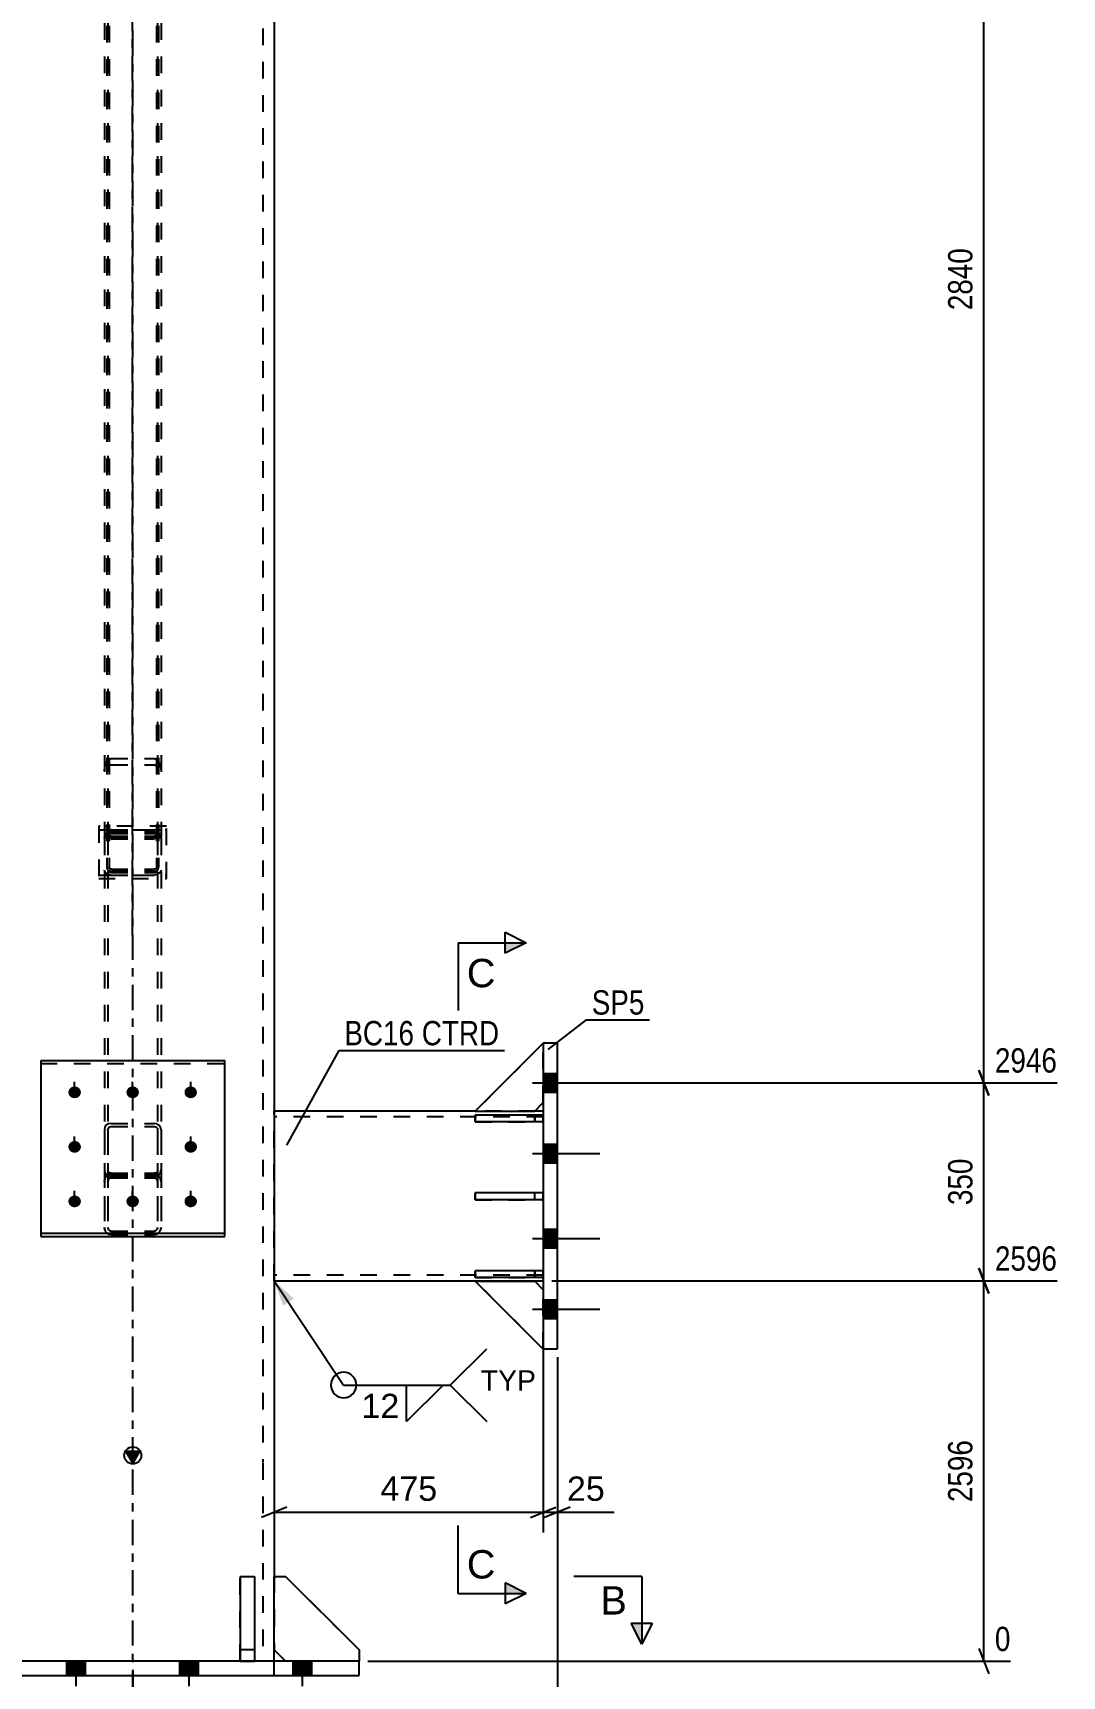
# Model space of a CAD drawing. Header units: millimetres. Extents: x 0 to 841, y 0 to 594.
# Drawn here: x 132.4 to 253.5, y 206.8 to 400.4 of the extents above; entities that cross this region are included whole.
import ezdxf

# ---------------------------------------------------------------- set-up
doc = ezdxf.new("R2010")
doc.units = ezdxf.units.MM
doc.linetypes.add('DXK_LINE_DOT2', pattern=[3.9198, 1.9599, -1.9599])
doc.linetypes.add('DXK_LINE_DOT3', pattern=[5.9187, 2.979, -0.9799, 0.9799, -0.9799])
doc.styles.add('Arial', font='ARIAL.TTF', dxfattribs={"height": 0.2})
doc.styles.add('Arial Narrow', font='ARIALN.TTF', dxfattribs={"height": 0.2})

# ---------------------------------------------------------------- blocks, each defined once
blk = doc.blocks.new('Part-284933746-2045 - 1979')
at = {"color": 2, "linetype": 'Continuous'}
for p, q in [((192.44, 254.59), (184.44, 254.59)), ((184.44, 253.79), (184.44, 254.59)), ((192.44, 253.79), (184.44, 253.79)), ((192.44, 254.59), (192.44, 253.79))]:
    blk.add_line(p, q, dxfattribs=at)
at = {"color": 7, "linetype": 'DXK_LINE_DOT2'}
blk.add_line((191.44, 253.79), (191.44, 254.59), dxfattribs=at)
blk = doc.blocks.new('Part-284933746-2046 - 1979')
at = {"color": 7, "linetype": 'DXK_LINE_DOT2'}
for p, q in [((192.44, 254.59), (184.44, 254.59)), ((184.44, 254.59), (184.44, 253.79)), ((184.44, 253.79), (192.44, 253.79)), ((191.44, 254.59), (191.44, 253.79)), ((192.44, 253.79), (192.44, 254.59))]:
    blk.add_line(p, q, dxfattribs=at)
blk = doc.blocks.new('Part-284933746-2174 - 1979')
at = {"color": 2, "linetype": 'Continuous'}
for p, q in [((192.44, 263.76), (184.44, 263.76)), ((184.44, 262.96), (184.44, 263.76)), ((192.44, 263.76), (192.44, 262.96)), ((192.44, 262.96), (184.44, 262.96))]:
    blk.add_line(p, q, dxfattribs=at)
at = {"color": 7, "linetype": 'DXK_LINE_DOT2'}
blk.add_line((191.44, 262.96), (191.44, 263.76), dxfattribs=at)
blk = doc.blocks.new('Part-284933746-2173 - 1979')
at = {"color": 7, "linetype": 'DXK_LINE_DOT2'}
for p, q in [((192.44, 272.92), (184.44, 272.92)), ((184.44, 272.92), (184.44, 272.12)), ((184.44, 272.12), (192.44, 272.12)), ((191.44, 272.92), (191.44, 272.12)), ((192.44, 272.12), (192.44, 272.92))]:
    blk.add_line(p, q, dxfattribs=at)
blk = doc.blocks.new('Bolt-284933746-2073 - 1979')
at = {"linetype": 'Continuous'}
for points in [[(192.44, 277.84), (192.44, 275.64), (194.1, 275.64), (194.1, 277.84)], [(192.44, 277.84), (192.44, 275.64), (194.1, 275.64), (194.1, 277.84)], [(192.44, 277.84), (192.44, 275.64), (194.1, 275.64), (194.1, 277.84)], [(192.44, 269.5), (192.44, 267.3), (194.1, 267.3), (194.1, 269.5)], [(192.44, 269.5), (192.44, 267.3), (194.1, 267.3), (194.1, 269.5)], [(192.44, 259.5), (192.44, 257.3), (194.1, 257.3), (194.1, 259.5)], [(192.44, 259.5), (192.44, 257.3), (194.1, 257.3), (194.1, 259.5)], [(192.44, 251.17), (192.44, 248.97), (194.1, 248.97), (194.1, 251.17)], [(192.44, 251.17), (192.44, 248.97), (194.1, 248.97), (194.1, 251.17)], [(192.44, 251.17), (192.44, 248.97), (194.1, 248.97), (194.1, 251.17)]]:
    blk.add_hatch(color=1, dxfattribs=at).paths.add_polyline_path(points)
at = {"color": 1, "linetype": 'Continuous'}
for p, q in [((192.44, 277.84), (194.1, 277.84)), ((192.44, 277.84), (194.1, 277.84)), ((192.44, 277.84), (194.1, 277.84)), ((191.17, 276.74), (199.1, 276.74)), ((191.17, 276.74), (199.1, 276.74)), ((191.17, 276.74), (199.1, 276.74)), ((192.44, 275.64), (194.1, 275.64)), ((192.44, 275.64), (194.1, 275.64)), ((192.44, 275.64), (194.1, 275.64)), ((192.44, 269.5), (194.1, 269.5)), ((192.44, 269.5), (194.1, 269.5)), ((191.17, 268.4), (199.1, 268.4)), ((191.17, 268.4), (199.1, 268.4)), ((192.44, 267.3), (194.1, 267.3)), ((192.44, 267.3), (194.1, 267.3)), ((192.44, 259.5), (194.1, 259.5)), ((192.44, 259.5), (194.1, 259.5)), ((191.17, 258.4), (199.1, 258.4)), ((191.17, 258.4), (199.1, 258.4)), ((192.44, 257.3), (194.1, 257.3)), ((192.44, 257.3), (194.1, 257.3)), ((191.17, 250.07), (199.1, 250.07)), ((191.17, 250.07), (199.1, 250.07)), ((191.17, 250.07), (199.1, 250.07)), ((192.44, 251.17), (194.1, 251.17)), ((192.44, 251.17), (194.1, 251.17)), ((192.44, 251.17), (194.1, 251.17)), ((192.44, 248.97), (194.1, 248.97)), ((192.44, 248.97), (194.1, 248.97)), ((192.44, 248.97), (194.1, 248.97))]:
    blk.add_line(p, q, dxfattribs=at)
blk = doc.blocks.new('Part-284933746-2176 - 1979')
at = {"color": 2, "linetype": 'Continuous'}
for p, q in [((192.44, 272.92), (184.44, 272.92)), ((184.44, 272.12), (184.44, 272.92)), ((192.44, 272.12), (184.44, 272.12)), ((192.44, 272.92), (192.44, 272.12))]:
    blk.add_line(p, q, dxfattribs=at)
at = {"color": 7, "linetype": 'DXK_LINE_DOT2'}
blk.add_line((191.44, 272.12), (191.44, 272.92), dxfattribs=at)
blk = doc.blocks.new('Part-284933746-2052 - 1979')
at = {"color": 7, "linetype": 'DXK_LINE_DOT2'}
for p, q in [((140.83, 483.98), (140.77, 483.87)), ((141, 484.07), (140.83, 483.98)), ((141.26, 484.13), (141, 484.07)), ((141.2, 483.92), (141.29, 483.97)), ((141.57, 484.15), (141.26, 484.13)), ((141.29, 483.97), (141.42, 484)), ((141.42, 484), (141.57, 484.01)), ((141.57, 484.15), (146.64, 484.15)), ((141.57, 484.01), (146.64, 484.01)), ((146.94, 484.13), (146.64, 484.15)), ((146.64, 484.01), (146.79, 484)), ((146.79, 484), (146.92, 483.97)), ((146.92, 483.97), (147.01, 483.92)), ((147.2, 484.07), (146.94, 484.13)), ((147.38, 483.98), (147.2, 484.07)), ((147.44, 483.87), (147.38, 483.98)), ((140.77, 483.87), (140.77, 305.76)), ((140.77, 482.33), (141.17, 482.33)), ((141.17, 483.87), (141.2, 483.92)), ((141.17, 483.87), (141.17, 305.76)), ((147.01, 483.92), (147.04, 483.87)), ((147.04, 483.87), (147.04, 305.76)), ((147.04, 482.33), (147.44, 482.33)), ((147.44, 483.87), (147.44, 305.76)), ((140.77, 481.09), (140.83, 480.51)), ((141.2, 480.8), (141.17, 481.09)), ((141.57, 480.33), (141.42, 480.39)), ((141.57, 480.33), (146.64, 480.33)), ((146.79, 480.39), (146.64, 480.33)), ((147.04, 481.09), (147.01, 480.8)), ((147.38, 480.51), (147.44, 481.09)), ((141.26, 479.69), (141.57, 479.58)), ((141.57, 479.58), (146.64, 479.58)), ((146.64, 479.58), (146.94, 479.69)), ((140.77, 313.43), (140.83, 314.01)), ((141.2, 313.72), (141.17, 313.43)), ((141.26, 314.83), (141.57, 314.94)), ((141.57, 314.19), (141.42, 314.13)), ((141.57, 314.94), (146.64, 314.94)), ((141.57, 314.19), (146.64, 314.19)), ((146.64, 314.94), (146.94, 314.83)), ((146.79, 314.13), (146.64, 314.19)), ((147.04, 313.43), (147.01, 313.72)), ((147.38, 314.01), (147.44, 313.43)), ((140.77, 306.95), (141.17, 306.95)), ((140.77, 306.54), (141.17, 306.54)), ((140.77, 306.54), (141.17, 306.54)), ((140.77, 306.09), (141.17, 306.09)), ((147.04, 306.95), (147.44, 306.95)), ((147.04, 306.54), (147.44, 306.54)), ((147.04, 306.54), (147.44, 306.54)), ((147.04, 306.09), (147.44, 306.09)), ((140.83, 305.66), (140.77, 305.76)), ((141, 305.57), (140.83, 305.66)), ((141.26, 305.5), (141, 305.57)), ((141.17, 305.76), (141.2, 305.71)), ((141.2, 305.71), (141.29, 305.66)), ((141.57, 305.48), (141.26, 305.5)), ((141.29, 305.66), (141.42, 305.63)), ((141.42, 305.63), (141.57, 305.62)), ((141.57, 305.62), (146.64, 305.62)), ((141.57, 305.48), (146.64, 305.48)), ((146.64, 305.62), (146.79, 305.63)), ((146.94, 305.5), (146.64, 305.48)), ((146.79, 305.63), (146.92, 305.66)), ((146.92, 305.66), (147.01, 305.71)), ((147.2, 305.57), (146.94, 305.5)), ((147.01, 305.71), (147.04, 305.76)), ((147.38, 305.66), (147.2, 305.57)), ((147.44, 305.76), (147.38, 305.66))]:
    blk.add_line(p, q, dxfattribs=at)
for centre, radius, start, end in [((142.24, 480.73), 1.43, 188.987, 226.8057), ((141.91, 480.91), 0.714, 188.987, 226.8057), ((146.3, 480.91), 0.714, 313.1943, 351.013), ((145.97, 480.73), 1.43, 313.1943, 351.013), ((142.24, 313.79), 1.43, 133.1943, 171.013), ((141.91, 313.61), 0.714, 133.1943, 171.013), ((146.3, 313.61), 0.714, 8.987, 46.8057), ((145.97, 313.79), 1.43, 8.987, 46.8057)]:
    blk.add_arc(centre, radius, start, end, dxfattribs=at)
blk = doc.blocks.new('Part-284933746-2058 - 1979')
at = {"color": 2, "linetype": 'Continuous'}
for p, q in [((156.77, 218.59), (156.77, 208.59)), ((156.77, 218.59), (158.44, 218.59)), ((158.44, 218.59), (158.44, 208.59)), ((158.44, 209.92), (156.77, 209.92)), ((156.77, 208.59), (158.44, 208.59))]:
    blk.add_line(p, q, dxfattribs=at)
blk = doc.blocks.new('Part-284933746-2065 - 1979')
at = {"color": 2, "linetype": 'Continuous'}
for p, q in [((170.77, 208.59), (117.44, 208.59)), ((117.44, 208.59), (117.44, 206.92)), ((127.44, 208.59), (127.44, 206.92)), ((160.77, 206.92), (160.77, 208.59)), ((170.77, 206.92), (170.77, 208.59)), ((117.44, 206.92), (127.44, 206.92)), ((127.44, 206.92), (170.77, 206.92))]:
    blk.add_line(p, q, dxfattribs=at)
blk = doc.blocks.new('Part-284933746-2070 - 1979')
at = {"linetype": 'Continuous'}
blk.add_hatch(color=2, dxfattribs=at).paths.add_polyline_path([(144.11, 231.94), (143.31, 233.34), (144.91, 233.34)])
at = {"color": 7, "linetype": 'DXK_LINE_DOT3'}
for p, q in [((144.11, 232.02), (144.11, 501.09)), ((144.11, 198.59), (144.11, 231.92))]:
    blk.add_line(p, q, dxfattribs=at)
at = {"color": 7, "linetype": 'DXK_LINE_DOT2'}
for p, q in [((159.44, 491.09), (159.44, 232.02)), ((159.44, 231.92), (159.44, 208.59)), ((160.77, 218.59), (160.77, 209.92)), ((160.77, 208.59), (127.44, 208.59))]:
    blk.add_line(p, q, dxfattribs=at)
at = {"color": 2, "linetype": 'Continuous'}
for p, q in [((160.77, 491.09), (160.77, 232.02)), ((144.11, 231.94), (143.31, 233.34)), ((143.31, 233.34), (144.91, 233.34)), ((144.91, 233.34), (144.11, 231.94)), ((160.77, 231.92), (160.77, 218.59)), ((160.77, 208.59), (160.77, 209.92))]:
    blk.add_line(p, q, dxfattribs=at)
blk.add_circle((144.11, 232.84), 1, dxfattribs=at)
blk = doc.blocks.new('Bolt-284933746-2077 - 1979')
at = {"linetype": 'Continuous'}
for points in [[(125.21, 208.59), (123.01, 208.59), (123.01, 206.92), (125.21, 206.92)], [(125.21, 208.59), (123.01, 208.59), (123.01, 206.92), (125.21, 206.92)], [(138.54, 208.59), (136.34, 208.59), (136.34, 206.92), (138.54, 206.92)], [(138.54, 208.59), (136.34, 208.59), (136.34, 206.92), (138.54, 206.92)], [(151.87, 208.59), (149.67, 208.59), (149.67, 206.92), (151.87, 206.92)], [(151.87, 208.59), (149.67, 208.59), (149.67, 206.92), (151.87, 206.92)], [(165.21, 208.59), (163.01, 208.59), (163.01, 206.92), (165.21, 206.92)], [(165.21, 208.59), (163.01, 208.59), (163.01, 206.92), (165.21, 206.92)]]:
    blk.add_hatch(color=1, dxfattribs=at).paths.add_polyline_path(points)
at = {"color": 1, "linetype": 'Continuous'}
for p, q in [((123.01, 206.92), (123.01, 208.59)), ((123.01, 206.92), (123.01, 208.59)), ((124.11, 205.66), (124.11, 208.59)), ((124.11, 205.66), (124.11, 208.59)), ((125.21, 206.92), (125.21, 208.59)), ((125.21, 206.92), (125.21, 208.59)), ((136.34, 206.92), (136.34, 208.59)), ((136.34, 206.92), (136.34, 208.59)), ((137.44, 205.66), (137.44, 208.59)), ((137.44, 205.66), (137.44, 208.59)), ((138.54, 206.92), (138.54, 208.59)), ((138.54, 206.92), (138.54, 208.59)), ((149.67, 206.92), (149.67, 208.59)), ((149.67, 206.92), (149.67, 208.59)), ((150.77, 205.66), (150.77, 208.59)), ((150.77, 205.66), (150.77, 208.59)), ((151.87, 206.92), (151.87, 208.59)), ((151.87, 206.92), (151.87, 208.59)), ((163.01, 206.92), (163.01, 208.59)), ((163.01, 206.92), (163.01, 208.59)), ((164.11, 205.66), (164.11, 208.59)), ((164.11, 205.66), (164.11, 208.59)), ((165.21, 206.92), (165.21, 208.59)), ((165.21, 206.92), (165.21, 208.59))]:
    blk.add_line(p, q, dxfattribs=at)
blk = doc.blocks.new('Part-284933746-2090 - 1979')
at = {"color": 7, "linetype": 'DXK_LINE_DOT2'}
for p, q in [((156.77, 208.59), (156.77, 218.59)), ((156.77, 218.59), (158.44, 218.59)), ((158.44, 218.59), (158.44, 208.59)), ((158.44, 209.92), (156.77, 209.92)), ((158.44, 208.59), (156.77, 208.59))]:
    blk.add_line(p, q, dxfattribs=at)
blk = doc.blocks.new('Part-284933746-2091 - 1979')
at = {"color": 2, "linetype": 'Continuous'}
for p, q in [((160.77, 209.92), (160.77, 218.59)), ((160.77, 218.59), (162.1, 218.59)), ((170.77, 209.92), (162.1, 218.59)), ((162.1, 208.59), (160.77, 209.92)), ((170.77, 209.92), (170.77, 208.59))]:
    blk.add_line(p, q, dxfattribs=at)
at = {"color": 7, "linetype": 'DXK_LINE_DOT2'}
blk.add_line((170.77, 208.59), (162.1, 208.59), dxfattribs=at)
blk = doc.blocks.new('Part-284933746-2172 - 1979')
at = {"color": 7, "linetype": 'DXK_LINE_DOT2'}
for p, q in [((192.44, 263.76), (184.44, 263.76)), ((184.44, 263.76), (184.44, 262.96)), ((191.44, 262.96), (191.44, 263.76)), ((192.44, 262.96), (192.44, 263.76)), ((184.44, 262.96), (192.44, 262.96))]:
    blk.add_line(p, q, dxfattribs=at)
blk = doc.blocks.new('Part-284933746-2196 - 1979')
at = {"color": 2, "linetype": 'Continuous'}
for p, q in [((192.44, 281.4), (192.44, 245.4)), ((194.1, 281.4), (192.44, 281.4)), ((194.1, 245.4), (194.1, 281.4)), ((192.44, 245.4), (194.1, 245.4))]:
    blk.add_line(p, q, dxfattribs=at)
blk = doc.blocks.new('Part-284933746-2207 - 1979')
at = {"color": 7, "linetype": 'DXK_LINE_DOT2'}
for p, q in [((140.83, 271.49), (140.77, 271.2)), ((140.77, 271.2), (140.77, 259.7)), ((141, 271.73), (140.83, 271.49)), ((141.26, 271.9), (141, 271.73)), ((141.17, 271.2), (141.2, 271.35)), ((141.17, 271.2), (141.17, 259.7)), ((141.2, 271.35), (141.29, 271.47)), ((141.57, 271.95), (141.26, 271.9)), ((141.29, 271.47), (141.42, 271.55)), ((141.42, 271.55), (141.57, 271.58)), ((141.57, 271.95), (146.64, 271.95)), ((141.57, 271.58), (146.64, 271.58)), ((146.94, 271.9), (146.64, 271.95)), ((146.64, 271.58), (146.79, 271.55)), ((146.79, 271.55), (146.92, 271.47)), ((146.92, 271.47), (147.01, 271.35)), ((147.2, 271.73), (146.94, 271.9)), ((147.01, 271.35), (147.04, 271.2)), ((147.04, 271.2), (147.04, 259.7)), ((147.38, 271.49), (147.2, 271.73)), ((147.44, 271.2), (147.38, 271.49)), ((147.44, 271.2), (147.44, 259.7)), ((140.77, 266.44), (140.83, 266.15)), ((140.77, 265.09), (140.83, 265.42)), ((140.83, 266.15), (141, 265.91)), ((141, 265.91), (141.26, 265.75)), ((141.2, 266.3), (141.17, 266.44)), ((141.2, 265.26), (141.17, 265.09)), ((141.29, 266.18), (141.2, 266.3)), ((141.29, 265.39), (141.2, 265.26)), ((141.26, 265.88), (141.57, 265.94)), ((141.26, 265.75), (141.57, 265.69)), ((141.42, 266.09), (141.29, 266.18)), ((141.42, 265.49), (141.29, 265.39)), ((141.57, 266.07), (141.42, 266.09)), ((141.57, 265.52), (141.42, 265.49)), ((141.57, 266.07), (146.64, 266.07)), ((141.57, 265.94), (146.64, 265.94)), ((141.57, 265.69), (146.64, 265.69)), ((141.57, 265.52), (146.64, 265.52)), ((146.79, 266.09), (146.64, 266.07)), ((146.64, 265.94), (146.94, 265.88)), ((146.64, 265.69), (146.94, 265.75)), ((146.79, 265.49), (146.64, 265.52)), ((146.92, 266.18), (146.79, 266.09)), ((146.92, 265.39), (146.79, 265.49)), ((147.01, 266.3), (146.92, 266.18)), ((147.01, 265.26), (146.92, 265.39)), ((146.94, 265.75), (147.2, 265.91)), ((147.04, 266.44), (147.01, 266.3)), ((147.04, 265.09), (147.01, 265.26)), ((147.2, 265.91), (147.38, 266.15)), ((147.38, 266.15), (147.44, 266.44)), ((147.38, 265.42), (147.44, 265.09)), ((140.83, 259.37), (140.77, 259.7)), ((141.17, 259.7), (141.2, 259.54)), ((141.2, 259.54), (141.29, 259.4)), ((146.92, 259.4), (147.01, 259.54)), ((147.01, 259.54), (147.04, 259.7)), ((147.44, 259.7), (147.38, 259.37)), ((141.57, 258.85), (141.26, 258.91)), ((141.29, 259.4), (141.42, 259.31)), ((141.42, 259.31), (141.57, 259.27)), ((141.57, 259.27), (146.64, 259.27)), ((141.57, 258.85), (146.64, 258.85)), ((146.64, 259.27), (146.79, 259.31)), ((146.94, 258.91), (146.64, 258.85)), ((146.79, 259.31), (146.92, 259.4))]:
    blk.add_line(p, q, dxfattribs=at)
for centre, start, end in [((141.6, 265.12), 114.32, 159.2417), ((146.6, 265.12), 20.7583, 65.68), ((141.6, 259.67), 200.7583, 245.68), ((146.6, 259.67), 294.32, 339.2417)]:
    blk.add_arc(centre, 0.827, start, end, dxfattribs=at)
blk = doc.blocks.new('Part-284933746-2213 - 1979')
at = {"color": 7, "linetype": 'DXK_LINE_DOT2'}
for p, q in [((160.77, 209.92), (160.77, 218.59)), ((160.77, 218.59), (162.1, 218.59)), ((162.1, 218.59), (170.77, 209.92)), ((162.1, 208.59), (160.77, 209.92)), ((170.77, 209.92), (170.77, 208.59)), ((170.77, 208.59), (162.1, 208.59))]:
    blk.add_line(p, q, dxfattribs=at)
blk = doc.blocks.new('Part-284933746-2215 - 1979')
at = {"color": 7, "linetype": 'DXK_LINE_DOT2'}
for p, q in [((140.83, 305.73), (141, 305.92)), ((141, 305.92), (141.26, 306.04)), ((141.26, 306.04), (141.57, 306.09)), ((141.57, 306.09), (146.64, 306.09)), ((146.64, 306.09), (146.94, 306.04)), ((146.94, 306.04), (147.2, 305.92)), ((147.2, 305.92), (147.38, 305.73)), ((140.77, 305.5), (140.83, 305.73)), ((140.77, 305.5), (140.77, 259.7)), ((141.2, 305.62), (141.17, 305.5)), ((141.17, 305.5), (141.17, 259.7)), ((141.29, 305.71), (141.2, 305.62)), ((141.42, 305.77), (141.29, 305.71)), ((141.57, 305.8), (141.42, 305.77)), ((141.57, 305.8), (146.64, 305.8)), ((146.79, 305.77), (146.64, 305.8)), ((146.92, 305.71), (146.79, 305.77)), ((147.01, 305.62), (146.92, 305.71)), ((147.04, 305.5), (147.01, 305.62)), ((147.04, 305.5), (147.04, 259.7)), ((147.38, 305.73), (147.44, 305.5)), ((147.44, 305.5), (147.44, 259.7)), ((140.83, 301.57), (140.77, 301.8)), ((141, 301.39), (140.83, 301.57)), ((141.26, 301.26), (141, 301.39)), ((141.17, 301.8), (141.2, 301.69)), ((141.2, 301.69), (141.29, 301.59)), ((141.57, 301.21), (141.26, 301.26)), ((141.29, 301.59), (141.42, 301.53)), ((141.42, 301.53), (141.57, 301.51)), ((141.57, 301.51), (146.64, 301.51)), ((141.57, 301.21), (146.64, 301.21)), ((146.64, 301.51), (146.79, 301.53)), ((146.94, 301.26), (146.64, 301.21)), ((146.79, 301.53), (146.92, 301.59)), ((146.92, 301.59), (147.01, 301.69)), ((147.2, 301.39), (146.94, 301.26)), ((147.01, 301.69), (147.04, 301.8)), ((147.38, 301.57), (147.2, 301.39)), ((147.44, 301.8), (147.38, 301.57)), ((140.83, 265.42), (140.77, 265.09)), ((141.17, 265.09), (141.2, 265.25)), ((141.2, 265.25), (141.29, 265.39)), ((141.57, 265.94), (141.26, 265.88)), ((141.29, 265.39), (141.42, 265.48)), ((141.42, 265.48), (141.57, 265.52)), ((141.57, 265.94), (146.64, 265.94)), ((141.57, 265.52), (146.64, 265.52)), ((146.92, 265.88), (146.64, 265.94)), ((146.64, 265.52), (146.79, 265.48)), ((146.79, 265.48), (146.92, 265.39)), ((146.94, 265.88), (146.92, 265.88)), ((146.92, 265.39), (147.01, 265.25)), ((147.01, 265.25), (147.04, 265.09)), ((147.44, 265.09), (147.38, 265.42)), ((140.77, 259.7), (140.83, 259.37)), ((141.2, 259.54), (141.17, 259.7)), ((141.29, 259.4), (141.2, 259.54)), ((147.01, 259.54), (146.92, 259.4)), ((147.04, 259.7), (147.01, 259.54)), ((147.38, 259.37), (147.44, 259.7)), ((141.26, 258.91), (141.57, 258.85)), ((141.42, 259.31), (141.29, 259.4)), ((141.57, 259.27), (141.42, 259.31)), ((141.57, 259.27), (146.64, 259.27)), ((141.57, 258.85), (146.64, 258.85)), ((146.79, 259.31), (146.64, 259.27)), ((146.64, 258.85), (146.94, 258.91)), ((146.92, 259.4), (146.79, 259.31))]:
    blk.add_line(p, q, dxfattribs=at)
for centre, start, end in [((141.6, 265.12), 114.32, 159.2417), ((146.6, 265.12), 20.7583, 65.68), ((141.6, 259.67), 200.7583, 245.68), ((146.6, 259.67), 294.32, 339.2417)]:
    blk.add_arc(centre, 0.827, start, end, dxfattribs=at)
blk = doc.blocks.new('Part-284933746-2242 - 1979')
at = {"color": 2, "linetype": 'Continuous'}
for p, q in [((184.44, 273.4), (160.77, 273.4)), ((192.44, 273.4), (191.44, 273.4)), ((160.77, 253.4), (192.44, 253.4))]:
    blk.add_line(p, q, dxfattribs=at)
at = {"color": 7, "linetype": 'DXK_LINE_DOT2'}
for p, q in [((160.77, 253.4), (160.77, 273.4)), ((160.77, 273.4), (160.77, 273.4)), ((191.44, 273.4), (184.44, 273.4)), ((192.44, 273.4), (192.44, 253.4)), ((192.44, 272.74), (160.77, 272.74)), ((192.44, 254.07), (160.77, 254.07)), ((160.77, 253.4), (160.77, 253.4)), ((160.77, 253.4), (160.77, 253.4))]:
    blk.add_line(p, q, dxfattribs=at)
blk = doc.blocks.new('Part-284933746-2246 - 1979')
at = {"color": 2, "linetype": 'Continuous'}
for p, q in [((133.27, 279.37), (133.27, 258.64)), ((133.27, 279.37), (154.94, 279.37)), ((154.94, 258.64), (154.94, 279.37)), ((133.27, 259.01), (154.94, 259.01)), ((133.27, 258.64), (154.94, 258.64))]:
    blk.add_line(p, q, dxfattribs=at)
at = {"color": 7, "linetype": 'DXK_LINE_DOT2'}
blk.add_line((133.27, 279), (154.94, 279), dxfattribs=at)
blk = doc.blocks.new('Bolt-284933746-2247 - 1979')
at = {"linetype": 'Continuous'}
for points in [[(137.27, 274.92), (137.12, 274.93), (136.97, 274.98), (136.84, 275.05), (136.72, 275.15), (136.63, 275.26), (136.57, 275.39), (136.54, 275.54), (136.54, 275.68), (136.57, 275.82), (136.63, 275.95), (136.72, 276.07), (136.84, 276.17), (136.97, 276.24), (137.12, 276.28), (137.27, 276.3), (137.42, 276.28), (137.57, 276.24), (137.7, 276.17), (137.81, 276.07), (137.9, 275.95), (137.97, 275.82), (138, 275.68), (138, 275.54), (137.97, 275.39), (137.9, 275.26), (137.81, 275.15), (137.7, 275.05), (137.57, 274.98), (137.42, 274.93)], [(144.1, 274.92), (143.95, 274.93), (143.8, 274.98), (143.67, 275.05), (143.56, 275.15), (143.47, 275.26), (143.41, 275.39), (143.37, 275.54), (143.37, 275.68), (143.41, 275.82), (143.47, 275.95), (143.56, 276.07), (143.67, 276.17), (143.8, 276.24), (143.95, 276.28), (144.1, 276.3), (144.26, 276.28), (144.4, 276.24), (144.53, 276.17), (144.65, 276.07), (144.74, 275.95), (144.8, 275.82), (144.83, 275.68), (144.83, 275.54), (144.8, 275.39), (144.74, 275.26), (144.65, 275.15), (144.53, 275.05), (144.4, 274.98), (144.26, 274.93)], [(150.94, 274.92), (150.78, 274.93), (150.64, 274.98), (150.51, 275.05), (150.39, 275.15), (150.3, 275.26), (150.24, 275.39), (150.21, 275.54), (150.21, 275.68), (150.24, 275.82), (150.3, 275.95), (150.39, 276.07), (150.51, 276.17), (150.64, 276.24), (150.78, 276.28), (150.94, 276.3), (151.09, 276.28), (151.23, 276.24), (151.37, 276.17), (151.48, 276.07), (151.57, 275.95), (151.63, 275.82), (151.67, 275.68), (151.67, 275.54), (151.63, 275.39), (151.57, 275.26), (151.48, 275.15), (151.37, 275.05), (151.23, 274.98), (151.09, 274.93)], [(137.27, 268.5), (137.12, 268.51), (136.97, 268.56), (136.84, 268.63), (136.72, 268.73), (136.63, 268.84), (136.57, 268.97), (136.54, 269.11), (136.54, 269.26), (136.57, 269.4), (136.63, 269.53), (136.72, 269.65), (136.84, 269.74), (136.97, 269.82), (137.12, 269.86), (137.27, 269.88), (137.42, 269.86), (137.57, 269.82), (137.7, 269.74), (137.81, 269.65), (137.9, 269.53), (137.97, 269.4), (138, 269.26), (138, 269.11), (137.97, 268.97), (137.9, 268.84), (137.81, 268.73), (137.7, 268.63), (137.57, 268.56), (137.42, 268.51)], [(150.94, 268.5), (150.78, 268.51), (150.64, 268.56), (150.51, 268.63), (150.39, 268.73), (150.3, 268.84), (150.24, 268.97), (150.21, 269.11), (150.21, 269.26), (150.24, 269.4), (150.3, 269.53), (150.39, 269.65), (150.51, 269.74), (150.64, 269.82), (150.78, 269.86), (150.94, 269.88), (151.09, 269.86), (151.23, 269.82), (151.37, 269.74), (151.48, 269.65), (151.57, 269.53), (151.63, 269.4), (151.67, 269.26), (151.67, 269.11), (151.63, 268.97), (151.57, 268.84), (151.48, 268.73), (151.37, 268.63), (151.23, 268.56), (151.09, 268.51)], [(137.27, 262.08), (137.12, 262.09), (136.97, 262.14), (136.84, 262.21), (136.72, 262.3), (136.63, 262.42), (136.57, 262.55), (136.54, 262.69), (136.54, 262.84), (136.57, 262.98), (136.63, 263.11), (136.72, 263.23), (136.84, 263.32), (136.97, 263.39), (137.12, 263.44), (137.27, 263.45), (137.42, 263.44), (137.57, 263.39), (137.7, 263.32), (137.81, 263.23), (137.9, 263.11), (137.97, 262.98), (138, 262.84), (138, 262.69), (137.97, 262.55), (137.9, 262.42), (137.81, 262.3), (137.7, 262.21), (137.57, 262.14), (137.42, 262.09)], [(144.1, 262.08), (143.95, 262.09), (143.8, 262.14), (143.67, 262.21), (143.56, 262.3), (143.47, 262.42), (143.41, 262.55), (143.37, 262.69), (143.37, 262.84), (143.41, 262.98), (143.47, 263.11), (143.56, 263.23), (143.67, 263.32), (143.8, 263.39), (143.95, 263.44), (144.1, 263.45), (144.26, 263.44), (144.4, 263.39), (144.53, 263.32), (144.65, 263.23), (144.74, 263.11), (144.8, 262.98), (144.83, 262.84), (144.83, 262.69), (144.8, 262.55), (144.74, 262.42), (144.65, 262.3), (144.53, 262.21), (144.4, 262.14), (144.26, 262.09)], [(150.94, 262.08), (150.78, 262.09), (150.64, 262.14), (150.51, 262.21), (150.39, 262.3), (150.3, 262.42), (150.24, 262.55), (150.21, 262.69), (150.21, 262.84), (150.24, 262.98), (150.3, 263.11), (150.39, 263.23), (150.51, 263.32), (150.64, 263.39), (150.78, 263.44), (150.94, 263.45), (151.09, 263.44), (151.23, 263.39), (151.37, 263.32), (151.48, 263.23), (151.57, 263.11), (151.63, 262.98), (151.67, 262.84), (151.67, 262.69), (151.63, 262.55), (151.57, 262.42), (151.48, 262.3), (151.37, 262.21), (151.23, 262.14), (151.09, 262.09)]]:
    blk.add_hatch(color=1, dxfattribs=at).paths.add_polyline_path(points)
at = {"color": 1, "linetype": 'Continuous'}
for p, q in [((137.27, 274.95), (137.27, 276.84)), ((144.1, 274.95), (144.1, 276.84)), ((150.94, 274.95), (150.94, 276.84)), ((137.27, 268.53), (137.27, 270.42)), ((150.94, 268.53), (150.94, 270.42)), ((137.27, 262.1), (137.27, 264)), ((144.1, 262.1), (144.1, 264)), ((150.94, 262.1), (150.94, 264))]:
    blk.add_line(p, q, dxfattribs=at)
blk = doc.blocks.new('Part-284933746-2253 - 1979')
at = {"color": 7, "linetype": 'DXK_LINE_DOT2'}
for p, q in [((184.44, 253.36), (191.44, 253.36)), ((192.44, 245.36), (184.44, 253.36)), ((191.44, 253.36), (192.44, 252.36)), ((192.44, 252.36), (192.44, 245.36))]:
    blk.add_line(p, q, dxfattribs=at)
blk = doc.blocks.new('Part-284933746-2254 - 1979')
at = {"color": 2, "linetype": 'Continuous'}
for p, q in [((184.44, 253.36), (191.44, 253.36)), ((184.44, 253.36), (192.44, 245.36)), ((191.44, 253.36), (192.44, 252.36)), ((192.44, 245.36), (192.44, 245.4))]:
    blk.add_line(p, q, dxfattribs=at)
at = {"color": 7, "linetype": 'DXK_LINE_DOT2'}
blk.add_line((192.44, 245.4), (192.44, 252.36), dxfattribs=at)
blk = doc.blocks.new('Part-284933746-2255 - 1979')
at = {"color": 7, "linetype": 'DXK_LINE_DOT2'}
for p, q in [((192.44, 281.4), (184.44, 273.4)), ((192.44, 274.4), (192.44, 281.4)), ((184.44, 273.4), (191.44, 273.4)), ((191.44, 273.4), (192.44, 274.4))]:
    blk.add_line(p, q, dxfattribs=at)
blk = doc.blocks.new('Part-284933746-2256 - 1979')
at = {"color": 2, "linetype": 'Continuous'}
for p, q in [((192.44, 281.4), (184.44, 273.4)), ((184.44, 273.4), (191.44, 273.4)), ((191.44, 273.4), (192.44, 274.4))]:
    blk.add_line(p, q, dxfattribs=at)
at = {"color": 7, "linetype": 'DXK_LINE_DOT2'}
blk.add_line((192.44, 274.4), (192.44, 281.4), dxfattribs=at)
blk = doc.blocks.new('Part-284933746-2263 - 1979')
at = {"color": 7, "linetype": 'DXK_LINE_DOT3'}
blk.add_line((144.1, 294.1), (144.1, 536.75), dxfattribs=at)
at = {"color": 7, "linetype": 'DXK_LINE_DOT2'}
for p, q in [((141.05, 530.59), (141.05, 302.09)), ((141.32, 530.59), (141.32, 302.09)), ((146.89, 530.59), (146.89, 302.09)), ((147.15, 530.59), (147.15, 302.09)), ((141.09, 306.27), (141.05, 306.11)), ((141.21, 306.41), (141.09, 306.27)), ((141.38, 306.5), (141.21, 306.41)), ((141.32, 306.11), (141.34, 306.19)), ((141.34, 306.19), (141.4, 306.26)), ((141.59, 306.54), (141.38, 306.5)), ((141.4, 306.26), (141.48, 306.31)), ((141.48, 306.31), (141.59, 306.32)), ((141.59, 306.54), (146.62, 306.54)), ((141.59, 306.32), (146.62, 306.32)), ((146.82, 306.5), (146.62, 306.54)), ((146.62, 306.32), (146.72, 306.31)), ((146.72, 306.31), (146.81, 306.26)), ((146.81, 306.26), (146.87, 306.19)), ((147, 306.41), (146.82, 306.5)), ((146.87, 306.19), (146.89, 306.11)), ((147.11, 306.27), (147, 306.41)), ((147.15, 306.11), (147.11, 306.27)), ((141.05, 302.09), (141.09, 301.93)), ((141.34, 302.01), (141.32, 302.09)), ((141.4, 301.94), (141.34, 302.01)), ((146.87, 302.01), (146.81, 301.94)), ((146.89, 302.09), (146.87, 302.01)), ((147.11, 301.93), (147.15, 302.09)), ((141.09, 301.93), (141.21, 301.79)), ((141.21, 301.79), (141.38, 301.69)), ((141.38, 301.69), (141.59, 301.66)), ((141.48, 301.89), (141.4, 301.94)), ((141.59, 301.88), (141.48, 301.89)), ((141.59, 301.88), (146.62, 301.88)), ((141.59, 301.66), (146.62, 301.66)), ((146.72, 301.89), (146.62, 301.88)), ((146.62, 301.66), (146.82, 301.69)), ((146.81, 301.94), (146.72, 301.89)), ((146.82, 301.69), (147, 301.79)), ((147, 301.79), (147.11, 301.93))]:
    blk.add_line(p, q, dxfattribs=at)
blk = doc.blocks.new('Part-284933746-14866 - 1979')
at = {"color": 7, "linetype": 'DXK_LINE_DOT2'}
for p, q in [((140.1, 306.95), (140.1, 300.8)), ((148.1, 306.95), (140.1, 306.95)), ((140.1, 306.54), (148.1, 306.54)), ((148.1, 300.8), (148.1, 306.95)), ((140.1, 301.21), (148.1, 301.21)), ((140.1, 300.8), (148.1, 300.8))]:
    blk.add_line(p, q, dxfattribs=at)
blk = doc.blocks.new('StraightDimension-284933746-2503 - 1979')
at = {"color": 7, "linetype": 'Continuous'}
for p, q in [((244.32, 276.74), (244.32, 466.07)), ((243.72, 278.24), (244.92, 275.24)), ((198.44, 276.74), (252.93, 276.74))]:
    blk.add_line(p, q, dxfattribs=at)
at = {"color": 0}
blk.add_wipeout([(243.57, 375.66), (239.37, 375.66), (239.37, 367.15), (243.57, 367.15)], dxfattribs=at)
at = {"color": 3, "style": 'Arial Narrow'}
blk.add_text('2840', height=2.863, rotation=90.0002, dxfattribs=at).set_placement((242.97, 367.75))
blk = doc.blocks.new('StraightDimension-284933746-2294 - 1979')
at = {"color": 7, "linetype": 'Continuous'}
for p, q in [((144.11, 207.59), (144.11, 195.08)), ((150.77, 205.21), (150.77, 195.08)), ((142.61, 197.33), (145.61, 198.53)), ((144.11, 197.93), (150.77, 197.93)), ((152.27, 198.53), (149.27, 197.33))]:
    blk.add_line(p, q, dxfattribs=at)
at = {"color": 0}
blk.add_wipeout([(151.37, 192.98), (151.37, 197.18), (143.5, 197.18), (143.5, 192.98)], dxfattribs=at)
at = {"color": 3, "style": 'Arial'}
blk.add_text('100', height=2.865, dxfattribs=at).set_placement((144.1, 193.58))
blk = doc.blocks.new('StraightDimension-284933746-2303 - 1979')
at = {"color": 7, "linetype": 'Continuous'}
for p, q in [((144.11, 207.59), (144.11, 195.53)), ((137.44, 205.28), (137.44, 195.53)), ((135.94, 197.33), (138.94, 198.53)), ((137.44, 197.93), (144.11, 197.93)), ((145.61, 198.53), (142.61, 197.33))]:
    blk.add_line(p, q, dxfattribs=at)
at = {"color": 0}
blk.add_wipeout([(144.71, 198.68), (144.71, 202.88), (136.84, 202.88), (136.84, 198.68)], dxfattribs=at)
at = {"color": 3, "style": 'Arial'}
blk.add_text('100', height=2.865, dxfattribs=at).set_placement((137.44, 199.28))
blk = doc.blocks.new('StraightDimension-284933746-2323 - 1979')
at = {"color": 7, "linetype": 'Continuous'}
for p, q in [((95.77, 244.4), (95.77, 179.39)), ((194.1, 244.4), (194.1, 179.39)), ((97.27, 182.39), (94.27, 181.19)), ((192.6, 181.19), (195.6, 182.39)), ((95.77, 181.79), (194.1, 181.79))]:
    blk.add_line(p, q, dxfattribs=at)
at = {"color": 0}
blk.add_wipeout([(149.98, 182.54), (149.98, 186.74), (139.89, 186.74), (139.89, 182.54)], dxfattribs=at)
at = {"color": 3, "style": 'Arial'}
blk.add_text('1475', height=2.865, dxfattribs=at).set_placement((140.49, 183.14))
blk = doc.blocks.new('StraightDimension-284933746-2420 - 1979')
at = {"color": 7, "linetype": 'Continuous'}
for p, q in [((160.77, 252.4), (160.77, 223.74)), ((192.44, 252.4), (192.44, 223.74)), ((162.27, 226.74), (159.27, 225.54)), ((190.94, 225.54), (193.94, 226.74)), ((160.77, 226.14), (192.44, 226.14))]:
    blk.add_line(p, q, dxfattribs=at)
at = {"color": 0}
blk.add_wipeout([(180.54, 226.89), (180.54, 231.09), (172.67, 231.09), (172.67, 226.89)], dxfattribs=at)
at = {"color": 3, "style": 'Arial'}
blk.add_text('475', height=2.865, dxfattribs=at).set_placement((173.27, 227.49))
blk = doc.blocks.new('StraightDimension-284933746-2428 - 1979')
at = {"color": 7, "linetype": 'Continuous'}
for p, q in [((192.44, 252.4), (192.44, 223.74)), ((194.1, 244.4), (194.1, 223.74)), ((190.94, 225.54), (193.94, 226.74)), ((195.6, 226.74), (192.6, 225.54)), ((192.44, 226.14), (194.1, 226.14))]:
    blk.add_line(p, q, dxfattribs=at)
at = {"color": 0}
blk.add_wipeout([(200.28, 226.89), (200.28, 231.09), (194.63, 231.09), (194.63, 226.89)], dxfattribs=at)
at = {"color": 7, "linetype": 'Continuous'}
blk.add_line((194.1, 226.14), (200.8, 226.14), dxfattribs=at)
blk.add_line((194.1, 226.14), (200.8, 226.14), dxfattribs=at)
at = {"color": 3, "style": 'Arial'}
blk.add_text('25', height=2.865, dxfattribs=at).set_placement((195.23, 227.49))
blk = doc.blocks.new('StraightDimension-284933746-2490 - 1979')
at = {"color": 7, "linetype": 'Continuous'}
for p, q in [((244.92, 251.9), (243.72, 254.9)), ((193.44, 253.4), (252.93, 253.4)), ((244.32, 208.59), (244.32, 253.4)), ((243.72, 210.09), (244.92, 207.09)), ((171.77, 208.59), (247.45, 208.59))]:
    blk.add_line(p, q, dxfattribs=at)
at = {"color": 0, "linetype": 'Continuous'}
for points in [[(253.53, 254), (253.53, 258.2), (245.02, 258.2), (245.02, 254)], [(248.05, 209.19), (248.05, 213.39), (245.02, 213.39), (245.02, 209.19)]]:
    blk.add_wipeout(points, dxfattribs=at)
at = {"color": 0}
blk.add_wipeout([(243.57, 235.25), (239.37, 235.25), (239.37, 226.74), (243.57, 226.74)], dxfattribs=at)
at = {"color": 3, "linetype": 'Continuous', "style": 'Arial Narrow'}
for s, height, p in [('2596', 2.863, (245.62, 254.6)), ('0', 2.86, (245.62, 209.79))]:
    blk.add_text(s, height=height, dxfattribs=at).set_placement(p)
at = {"color": 3, "style": 'Arial Narrow'}
blk.add_text('2596', height=2.863, rotation=90.0002, dxfattribs=at).set_placement((242.97, 227.34))
blk = doc.blocks.new('StraightDimension-284933746-2496 - 1979')
at = {"color": 7, "linetype": 'Continuous'}
for p, q in [((244.92, 275.24), (243.72, 278.24)), ((198.44, 276.74), (252.93, 276.74)), ((244.32, 253.4), (244.32, 276.74)), ((243.72, 254.9), (244.92, 251.9)), ((193.44, 253.4), (252.93, 253.4))]:
    blk.add_line(p, q, dxfattribs=at)
at = {"color": 0, "linetype": 'Continuous'}
blk.add_wipeout([(253.53, 277.34), (253.53, 281.54), (245.02, 281.54), (245.02, 277.34)], dxfattribs=at)
at = {"color": 0}
blk.add_wipeout([(243.57, 268.41), (239.37, 268.41), (239.37, 261.73), (243.57, 261.73)], dxfattribs=at)
at = {"color": 3, "linetype": 'Continuous', "style": 'Arial Narrow'}
blk.add_text('2946', height=2.863, dxfattribs=at).set_placement((245.62, 277.94))
at = {"color": 3, "style": 'Arial Narrow'}
blk.add_text('350', height=2.863, rotation=90.0002, dxfattribs=at).set_placement((242.97, 262.33))
blk = doc.blocks.new('Mark-284933746-2192 - 1979')
at = {"color": 0}
blk.add_wipeout([(204.36, 284.77), (204.36, 287.77), (198.15, 287.77), (198.15, 284.77)], dxfattribs=at)
blk.add_wipeout([(204.36, 284.77), (204.36, 287.77), (198.15, 287.77), (198.15, 284.77)], dxfattribs=at)
at = {"color": 30, "linetype": 'Continuous'}
for p, q in [((193.03, 280.67), (197.55, 284.17)), ((197.55, 284.17), (204.96, 284.17))]:
    blk.add_line(p, q, dxfattribs=at)
at = {"color": 3, "style": 'Arial Narrow'}
blk.add_text('SP5', height=2.863, dxfattribs=at).set_placement((198.15, 284.77))
blk = doc.blocks.new('Mark-284933746-2238 - 1979')
at = {"color": 0}
blk.add_wipeout([(177.24, 281.15), (177.24, 284.15), (169.02, 284.15), (169.02, 281.15)], dxfattribs=at)
blk.add_wipeout([(177.24, 281.15), (177.24, 284.15), (169.02, 284.15), (169.02, 281.15)], dxfattribs=at)
at = {"color": 30, "linetype": 'Continuous'}
blk.add_line((162.27, 269.39), (168.42, 280.55), dxfattribs=at)
at = {"color": 3, "style": 'Arial Narrow'}
blk.add_text('BC16', height=2.863, dxfattribs=at).set_placement((169.02, 281.15))
at = {"color": 0}
blk.add_wipeout([(187.26, 281.15), (187.26, 284.15), (178.14, 284.15), (178.14, 281.15)], dxfattribs=at)
blk.add_wipeout([(187.26, 281.15), (187.26, 284.15), (178.14, 284.15), (178.14, 281.15)], dxfattribs=at)
at = {"color": 30, "linetype": 'Continuous'}
blk.add_line((168.42, 280.55), (187.86, 280.55), dxfattribs=at)
at = {"color": 3, "style": 'Arial Narrow'}
blk.add_text('CTRD', height=2.863, dxfattribs=at).set_placement((178.14, 281.15))
blk = doc.blocks.new('SectionMark-284933746-2645 - 1979')
at = {"linetype": 'Continuous'}
for points in [[(187.94, 291.99), (187.94, 293.24), (190.44, 293.24)], [(187.94, 216.59), (187.94, 217.84), (190.44, 216.59)]]:
    blk.add_hatch(color=6, dxfattribs=at).paths.add_polyline_path(points)
at = {"color": 6, "linetype": 'Continuous'}
for p, q in [((187.94, 291.99), (187.94, 294.49)), ((187.94, 294.49), (190.44, 293.24)), ((182.44, 293.24), (182.44, 285.24)), ((182.44, 293.24), (190.44, 293.24)), ((190.44, 293.24), (187.94, 291.99)), ((182.44, 216.59), (182.44, 224.59)), ((190.44, 216.59), (187.94, 217.84)), ((187.94, 217.84), (187.94, 215.34)), ((182.44, 216.59), (190.44, 216.59)), ((190.44, 216.59), (187.94, 215.34))]:
    blk.add_line(p, q, dxfattribs=at)
at = {"color": 0, "linetype": 'Continuous'}
for points in [[(186.81, 287.99), (186.81, 291.49), (183.44, 291.49), (183.44, 287.99)], [(186.81, 218.34), (186.81, 221.84), (183.44, 221.84), (183.44, 218.34)]]:
    blk.add_wipeout(points, dxfattribs=at)
at = {"color": 3, "linetype": 'Continuous', "style": 'Arial'}
for p in [(183.44, 287.99), (183.44, 218.34)]:
    blk.add_text('C', height=3.34, dxfattribs=at).set_placement(p)
blk = doc.blocks.new('SectionMark-284933746-2655 - 1979')
at = {"linetype": 'Continuous'}
for points in [[(83.27, 213.09), (84.52, 213.09), (83.27, 210.59)], [(202.78, 213.09), (204.03, 213.09), (204.03, 210.59)]]:
    blk.add_hatch(color=6, dxfattribs=at).paths.add_polyline_path(points)
at = {"color": 6, "linetype": 'Continuous'}
for p, q in [((83.27, 218.59), (91.27, 218.59)), ((83.27, 218.59), (83.27, 210.59)), ((204.03, 218.59), (196.03, 218.59)), ((204.03, 218.59), (204.03, 210.59)), ((83.27, 210.59), (82.02, 213.09)), ((84.52, 213.09), (82.02, 213.09)), ((83.27, 210.59), (84.52, 213.09)), ((202.78, 213.09), (205.28, 213.09)), ((204.03, 210.59), (202.78, 213.09)), ((205.28, 213.09), (204.03, 210.59))]:
    blk.add_line(p, q, dxfattribs=at)
at = {"color": 0, "linetype": 'Continuous'}
for points in [[(88.13, 214.09), (88.13, 217.59), (85.02, 217.59), (85.02, 214.09)], [(202.28, 214.09), (202.28, 217.59), (199.17, 217.59), (199.17, 214.09)]]:
    blk.add_wipeout(points, dxfattribs=at)
at = {"color": 3, "linetype": 'Continuous', "style": 'Arial'}
for p in [(85.02, 214.09), (199.17, 214.09)]:
    blk.add_text('B', height=3.34, dxfattribs=at).set_placement(p)
blk = doc.blocks.new('WeldMark-284933746-2675 - 1979')
at = {"linetype": 'Continuous'}
blk.add_hatch(color=30, dxfattribs=at).paths.add_polyline_path([(161.81, 250.49), (160.77, 253.4), (163.06, 251.32)])
at = {"color": 30, "linetype": 'Continuous'}
blk.add_line((160.77, 253.4), (168.94, 241.13), dxfattribs=at)
at = {"color": 3, "linetype": 'Continuous'}
for q in [(185.78, 245.41), (185.78, 236.84)]:
    blk.add_line((181.49, 241.13), q, dxfattribs=at)
blk.add_arc((168.94, 241.13), 1.5, 90, 270, dxfattribs=at)
at = {"color": 0}
blk.add_wipeout([(175.69, 237.03), (175.69, 240.43), (170.84, 240.43), (170.84, 237.03)], dxfattribs=at)
at = {"color": 30, "linetype": 'Continuous'}
blk.add_line((168.94, 241.13), (181.49, 241.13), dxfattribs=at)
at = {"color": 3, "linetype": 'Continuous'}
for p, q in [((176.35, 241.13), (180.64, 241.13)), ((180.64, 241.13), (176.35, 236.84)), ((176.35, 236.84), (176.35, 241.13))]:
    blk.add_line(p, q, dxfattribs=at)
blk.add_arc((168.94, 241.13), 1.5, 270, 90, dxfattribs=at)
at = {"color": 3, "style": 'Arial'}
blk.add_text('12', height=2.865, dxfattribs=at).set_placement((171.04, 237.23))
at = {"color": 0, "linetype": 'Continuous'}
blk.add_wipeout([(191.57, 240.48), (191.57, 242.98), (185.09, 242.98), (185.09, 240.48)], dxfattribs=at)
blk.add_wipeout([(191.57, 240.48), (191.57, 242.98), (185.09, 242.98), (185.09, 240.48)], dxfattribs=at)
at = {"color": 3, "linetype": 'Continuous', "style": 'Arial'}
blk.add_text('TYP', height=2.388, dxfattribs=at).set_placement((185.09, 240.48))

msp = doc.modelspace()

# ---------------------------------------------------------------- block references
for name in ['Part-284933746-2263 - 1979', 'Part-284933746-2070 - 1979', 'Part-284933746-2052 - 1979', 'Part-284933746-14866 - 1979', 'Part-284933746-2215 - 1979', 'Part-284933746-2255 - 1979', 'Part-284933746-2256 - 1979', 'Part-284933746-2196 - 1979', 'Part-284933746-2246 - 1979', 'Bolt-284933746-2247 - 1979', 'Bolt-284933746-2073 - 1979', 'Part-284933746-2242 - 1979', 'Part-284933746-2207 - 1979', 'Part-284933746-2173 - 1979', 'Part-284933746-2176 - 1979', 'Part-284933746-2174 - 1979', 'Part-284933746-2172 - 1979', 'Part-284933746-2045 - 1979', 'Part-284933746-2046 - 1979', 'Part-284933746-2253 - 1979', 'Part-284933746-2254 - 1979', 'Part-284933746-2058 - 1979', 'Part-284933746-2090 - 1979', 'Part-284933746-2091 - 1979', 'Part-284933746-2213 - 1979', 'Part-284933746-2065 - 1979', 'Bolt-284933746-2077 - 1979']:
    msp.add_blockref(name, (0, 0))

# ---------------------------------------------------------------- next in the draw order: block references
for name in ['StraightDimension-284933746-2503 - 1979', 'Mark-284933746-2238 - 1979', 'StraightDimension-284933746-2294 - 1979']:
    msp.add_blockref(name, (0, 0))

# ---------------------------------------------------------------- next in the draw order: block references
msp.add_blockref('StraightDimension-284933746-2303 - 1979', (0, 0))

# ---------------------------------------------------------------- next in the draw order: block references
msp.add_blockref('StraightDimension-284933746-2323 - 1979', (0, 0))

# ---------------------------------------------------------------- next in the draw order: block references
msp.add_blockref('StraightDimension-284933746-2420 - 1979', (0, 0))

# ---------------------------------------------------------------- next in the draw order: block references
msp.add_blockref('StraightDimension-284933746-2428 - 1979', (0, 0))

# ---------------------------------------------------------------- next in the draw order: block references
msp.add_blockref('StraightDimension-284933746-2490 - 1979', (0, 0))

# ---------------------------------------------------------------- next in the draw order: block references
for name in ['SectionMark-284933746-2645 - 1979', 'StraightDimension-284933746-2496 - 1979']:
    msp.add_blockref(name, (0, 0))

# ---------------------------------------------------------------- next in the draw order: block references
for name in ['Mark-284933746-2192 - 1979', 'WeldMark-284933746-2675 - 1979', 'SectionMark-284933746-2655 - 1979']:
    msp.add_blockref(name, (0, 0))

doc.saveas('drawing.dxf')
